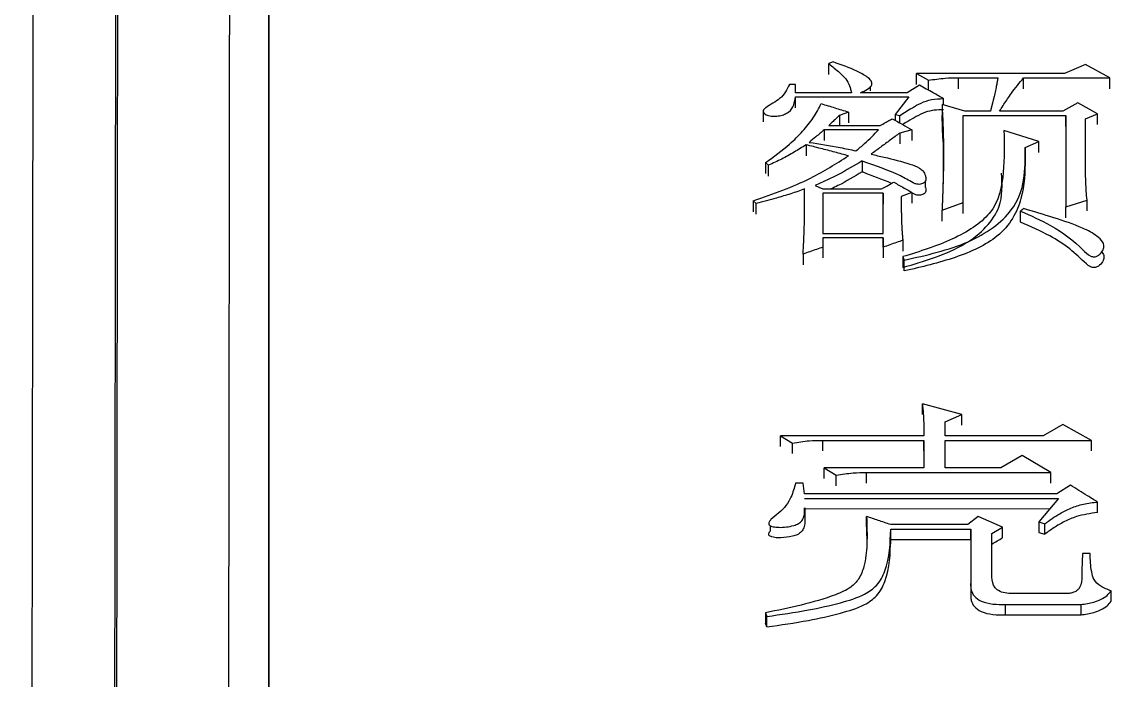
# Model space of a CAD drawing. Header units: millimetres. Extents: x 2251 to 4395, y 932 to 2449.
# Drawn here: x 2732.99 to 2740.79, y 2270.2 to 2274.92 of the extents above; entities that cross this region are included whole.
import ezdxf

# ---------------------------------------------------------------- set-up
doc = ezdxf.new("R2010")
doc.units = ezdxf.units.MM

msp = doc.modelspace()

# ---------------------------------------------------------------- linework, layer by layer
at = {"color": 7, "linetype": 'Continuous', "lineweight": 25}
for p, q in [((2738.7985, 2274.6297), (2738.766, 2274.6178)), ((2738.766, 2274.5389), (2738.766, 2274.6178)), ((2739.3934, 2274.5462), (2739.48, 2274.4985)), ((2740.4535, 2274.5462), (2739.3934, 2274.5462)), ((2739.3934, 2274.4674), (2739.3934, 2274.5462)), ((2740.605, 2274.6118), (2740.4535, 2274.5462)), ((2740.778, 2274.5164), (2740.605, 2274.6118)), ((2738.528, 2274.4686), (2738.4848, 2274.4686)), ((2738.528, 2274.4088), (2738.528, 2274.4686)), ((2739.0645, 2274.499), (2739.0645, 2274.5009)), ((2739.48, 2274.4267), (2739.48, 2274.4985)), ((2739.6963, 2274.5164), (2739.9776, 2274.5164)), ((2739.6963, 2274.4376), (2739.6963, 2274.5164)), ((2740.1615, 2274.5164), (2740.778, 2274.5164)), ((2740.778, 2274.4376), (2740.778, 2274.5164)), ((2738.9283, 2274.4088), (2738.528, 2274.4088)), ((2739.3285, 2274.4087), (2738.9932, 2274.4088)), ((2739.0645, 2274.4217), (2739.0645, 2274.4566)), ((2739.4151, 2274.4626), (2739.3285, 2274.4087)), ((2738.528, 2274.3002), (2738.528, 2274.3788)), ((2739.3393, 2274.3788), (2739.242, 2274.2527)), ((2739.5773, 2274.3248), (2739.5773, 2274.2458)), ((2739.7396, 2274.2768), (2739.5773, 2274.3248)), ((2739.5882, 2274.3216), (2739.5882, 2274.3668)), ((2740.5509, 2274.3368), (2740.4427, 2274.2767)), ((2740.6915, 2274.2587), (2740.5509, 2274.3368)), ((2738.297, 2274.2789), (2738.297, 2274.1999)), ((2738.8417, 2274.2467), (2738.8417, 2274.1744)), ((2738.9067, 2274.2708), (2738.9067, 2274.1923)), ((2739.242, 2274.2527), (2739.242, 2274.2106)), ((2739.242, 2274.2527), (2739.2745, 2274.2467)), ((2739.5827, 2274.0809), (2739.5773, 2274.2458)), ((2739.7288, 2274.2467), (2740.4643, 2274.2467)), ((2739.7288, 2273.6219), (2739.7288, 2274.2467)), ((2739.9235, 2274.2767), (2739.7396, 2274.2768)), ((2740.4427, 2274.2767), (2739.9884, 2274.2767)), ((2740.4643, 2274.2467), (2740.4644, 2273.5913)), ((2740.4643, 2274.1682), (2740.4643, 2274.2467)), ((2740.605, 2274.2226), (2740.6915, 2274.2587)), ((2740.6915, 2274.1803), (2740.6915, 2274.2587)), ((2738.766, 2274.1744), (2739.1338, 2274.1744)), ((2740.605, 2273.8536), (2740.605, 2274.2226)), ((2739.123, 2274.1443), (2738.7336, 2274.1443)), ((2738.7336, 2274.1443), (2738.7336, 2274.066)), ((2739.2744, 2274.1202), (2739.2744, 2274.0419)), ((2739.361, 2274.1443), (2739.361, 2274.066)), ((2740.2696, 2274.0597), (2740.0208, 2274.1382)), ((2738.6038, 2274.0356), (2738.6038, 2273.9574)), ((2740.1723, 2274.0174), (2740.2696, 2274.0597)), ((2740.1723, 2274.0174), (2740.1723, 2273.9392)), ((2740.2696, 2273.9815), (2740.2696, 2274.0597)), ((2738.3117, 2273.9083), (2738.3333, 2273.8901)), ((2738.3333, 2273.8121), (2738.3333, 2273.8901)), ((2739.4592, 2273.7311), (2739.4592, 2273.779)), ((2738.7228, 2273.7197), (2739.1446, 2273.7197)), ((2738.7228, 2273.6891), (2738.7228, 2273.4011)), ((2739.1555, 2273.6891), (2738.7228, 2273.6891)), ((2739.1555, 2273.4011), (2739.1555, 2273.6891)), ((2739.1555, 2273.6891), (2739.1555, 2273.6114)), ((2739.361, 2273.6952), (2739.361, 2273.6174)), ((2738.2251, 2273.6342), (2738.2468, 2273.6158)), ((2738.2251, 2273.6342), (2738.2251, 2273.5561)), ((2738.2468, 2273.5381), (2738.2468, 2273.6158)), ((2738.5929, 2273.6283), (2738.593, 2273.6414)), ((2739.1555, 2273.4011), (2739.1555, 2273.611)), ((2739.5773, 2273.5668), (2739.7288, 2273.6219)), ((2739.7288, 2273.5442), (2739.7288, 2273.6219)), ((2740.4644, 2273.5913), (2740.6158, 2273.6402)), ((2740.6158, 2273.5625), (2740.6158, 2273.6402)), ((2739.5773, 2273.4892), (2739.5773, 2273.5668)), ((2740.1398, 2273.4827), (2740.1398, 2273.5607)), ((2740.4644, 2273.5136), (2740.4644, 2273.5913)), ((2738.7228, 2273.4011), (2739.1555, 2273.4011)), ((2739.1555, 2273.3703), (2738.7228, 2273.3704)), ((2738.7228, 2273.3704), (2738.7228, 2273.3026)), ((2738.7228, 2273.3026), (2738.7228, 2273.2252)), ((2739.1555, 2273.3026), (2739.1555, 2273.3703)), ((2739.1555, 2273.3703), (2739.1555, 2273.2929)), ((2739.1555, 2273.3026), (2739.1555, 2273.2252)), ((2739.2961, 2273.3519), (2739.2961, 2273.2745)), ((2740.7217, 2273.3452), (2740.7217, 2273.3474)), ((2738.5821, 2273.2532), (2738.5821, 2273.1759)), ((2740.7217, 2273.2695), (2740.7217, 2273.2707)), ((2739.3069, 2273.1327), (2739.3069, 2273.21)), ((2739.718, 2272.1035), (2739.4367, 2272.1796)), ((2739.4367, 2272.1035), (2739.4367, 2272.1796)), ((2739.599, 2272.0526), (2739.718, 2272.1035)), ((2739.599, 2271.9508), (2739.599, 2272.0526)), ((2739.718, 2272.0275), (2739.718, 2272.1035)), ((2740.4427, 2272.0335), (2740.3021, 2271.9508)), ((2740.6483, 2271.9189), (2740.4427, 2272.0335)), ((2738.4199, 2271.9508), (2738.5064, 2271.8998)), ((2739.4475, 2271.9508), (2738.4199, 2271.9508)), ((2738.5064, 2271.824), (2738.5064, 2271.8998)), ((2738.7228, 2271.9189), (2739.4475, 2271.9189)), ((2738.7228, 2271.843), (2738.7228, 2271.9189)), ((2739.4475, 2271.9189), (2739.4475, 2271.7208)), ((2739.4475, 2271.8431), (2739.4475, 2271.9189)), ((2740.3021, 2271.9508), (2739.599, 2271.9508)), ((2739.599, 2271.9189), (2740.6483, 2271.9189)), ((2739.599, 2271.7208), (2739.599, 2271.9189)), ((2740.6483, 2271.8431), (2740.6483, 2271.9189)), ((2740.1507, 2271.8104), (2739.9992, 2271.7208)), ((2740.3562, 2271.6887), (2740.1507, 2271.8104)), ((2738.7336, 2271.7208), (2738.8201, 2271.6695)), ((2739.4475, 2271.7208), (2738.7336, 2271.7208)), ((2738.8201, 2271.594), (2738.8201, 2271.6695)), ((2739.0365, 2271.6132), (2739.0365, 2271.6887)), ((2739.0365, 2271.6887), (2740.3562, 2271.6887)), ((2739.9992, 2271.7208), (2739.599, 2271.7208)), ((2740.3562, 2271.6132), (2740.3562, 2271.6887)), ((2738.5822, 2271.6117), (2738.5281, 2271.6117)), ((2738.593, 2271.5346), (2738.5822, 2271.6117)), ((2740.4968, 2271.5988), (2740.3995, 2271.5346)), ((2740.3995, 2271.5346), (2738.593, 2271.5346)), ((2738.593, 2271.5024), (2740.4103, 2271.5024)), ((2740.4103, 2271.5024), (2740.2697, 2271.3346)), ((2740.3471, 2271.427), (2738.593, 2271.4271)), ((2738.5976, 2271.3593), (2738.5976, 2271.4351)), ((2740.6916, 2271.4013), (2740.6916, 2271.4766)), ((2738.3462, 2271.345), (2738.3462, 2271.3434)), ((2739.0365, 2271.2983), (2739.0365, 2271.3734)), ((2739.837, 2271.3734), (2739.7612, 2271.3153)), ((2740.01, 2271.2959), (2739.837, 2271.3734)), ((2738.3462, 2271.3075), (2738.3462, 2271.2694)), ((2739.0365, 2271.2983), (2739.0379, 2271.1669)), ((2739.2095, 2271.2079), (2739.2095, 2271.2829)), ((2739.2095, 2271.2829), (2739.7829, 2271.2829)), ((2739.7612, 2271.3153), (2739.2096, 2271.3153)), ((2739.7829, 2271.2829), (2739.7829, 2270.893)), ((2739.7829, 2271.2079), (2739.7829, 2271.2829)), ((2739.9343, 2271.2506), (2740.01, 2271.2959)), ((2740.01, 2271.2208), (2740.01, 2271.2959)), ((2740.2697, 2271.3346), (2740.3129, 2271.3217)), ((2740.2697, 2271.3346), (2740.2697, 2271.2595)), ((2740.3129, 2271.2466), (2740.3129, 2271.3217)), ((2739.2095, 2271.2079), (2739.7829, 2271.2079)), ((2739.2101, 2271.178), (2739.2101, 2271.2535)), ((2739.7829, 2271.2079), (2739.7829, 2270.8185)), ((2739.9343, 2270.9387), (2739.9343, 2271.2506)), ((2740.2697, 2271.2595), (2740.3129, 2271.2466)), ((2740.6375, 2271.1079), (2740.5834, 2271.1079)), ((2739.7829, 2270.8731), (2739.7829, 2270.893)), ((2739.7829, 2270.876), (2739.7829, 2270.8014)), ((2740.4644, 2270.8211), (2740.0966, 2270.8211)), ((2740.7889, 2270.7663), (2740.7889, 2270.8407)), ((2740.0317, 2270.7426), (2740.5726, 2270.7426)), ((2740.0317, 2270.6683), (2740.0317, 2270.7426)), ((2740.5726, 2270.6683), (2740.5726, 2270.7426)), ((2738.3117, 2270.6837), (2738.3225, 2270.6575)), ((2738.3225, 2270.5832), (2738.3225, 2270.6575)), ((2740.0317, 2270.6683), (2740.5726, 2270.6683)), ((2738.3225, 2270.5832), (2738.3117, 2270.6094))]:
    msp.add_line(p, q, dxfattribs=at)
at = {"color": 7, "linetype": 'Continuous', "lineweight": 25, "flags": 128}
for points in [[(2740.1615, 2274.4376), (2740.1615, 2274.4647), (2740.1615, 2274.4905), (2740.1615, 2274.5164)], [(2738.528, 2274.3788), (2738.9337, 2274.3788), (2739.3393, 2274.3788)], [(2738.9067, 2274.2708), (2738.8742, 2274.2587), (2738.8417, 2274.2467)], [(2739.361, 2274.1443), (2739.3177, 2274.1322), (2739.2744, 2274.1202)], [(2739.0041, 2273.9205), (2739.0041, 2273.8975), (2739.0041, 2273.8746), (2739.0041, 2273.842)], [(2738.3117, 2273.9083), (2738.3117, 2273.8797), (2738.3117, 2273.8548), (2738.3117, 2273.8303)], [(2738.6687, 2273.7441), (2738.6957, 2273.7319), (2738.7228, 2273.7197)], [(2739.361, 2273.6952), (2739.3231, 2273.68), (2739.2853, 2273.6647)], [(2740.1614, 2273.579), (2740.1506, 2273.5699), (2740.1398, 2273.5607)], [(2739.2961, 2273.2347), (2739.2961, 2273.2032), (2739.2961, 2273.1801), (2739.2961, 2273.1574)], [(2738.4199, 2271.875), (2738.4199, 2271.8939), (2738.4199, 2271.9128), (2738.4199, 2271.9508)], [(2738.7336, 2271.6452), (2738.7336, 2271.6641), (2738.7336, 2271.683), (2738.7336, 2271.7208)], [(2738.3117, 2270.6837), (2738.3117, 2270.6531), (2738.3117, 2270.6313), (2738.3117, 2270.6094)]]:
    msp.add_lwpolyline(points, dxfattribs=at)
at = {"color": 7, "linetype": 'Continuous', "lineweight": 25}
for points, knots in [([(2734.7543, 2289.4406), (2734.7543, 2289.3366), (2734.7544, 2288.8158), (2734.7544, 2287.4489), (2734.7545, 2285.289), (2734.7546, 2282.6706), (2734.7546, 2280.2081), (2734.7546, 2276.7002), (2734.7547, 2273.5573), (2734.7547, 2269.2422), (2734.7547, 2264.5551), (2734.7548, 2259.4229), (2734.7548, 2253.9994), (2734.7549, 2249.4407), (2734.7549, 2243.5182), (2734.755, 2238.6124), (2734.7551, 2231.9335), (2734.7552, 2227.6407), (2734.7552, 2224.6396)], [0, 0, 0, 0, 0.020124, 0.100733, 0.181328, 0.221587, 0.302184, 0.342442, 0.423039, 0.463298, 0.543894, 0.624491, 0.664749, 0.745346, 0.785604, 0.8662, 0.906458, 1, 1, 1, 1]), ([(2734.7548, 2258.3506), (2734.7548, 2259.5353), (2734.7548, 2261.7888), (2734.7547, 2265.8291), (2734.7547, 2269.5367), (2734.7546, 2273.7713), (2734.7546, 2276.8453), (2734.7546, 2280.2575), (2734.7545, 2283.2349), (2734.7545, 2285.5783), (2734.7544, 2287.5188), (2734.7543, 2288.2525), (2734.7543, 2288.7493)], [0, 0, 0, 0, 0.072858, 0.13859, 0.270184, 0.335916, 0.467513, 0.533245, 0.664841, 0.796434, 0.862166, 1, 1, 1, 1]), ([(2733.0857, 2288.4926), (2733.0858, 2288.5209), (2733.0861, 2288.6093), (2733.0848, 2287.623), (2733.0818, 2285.6101), (2733.0772, 2282.5474), (2733.072, 2279.1591), (2733.0669, 2275.8218), (2733.0622, 2272.7521), (2733.0567, 2269.1087), (2733.0501, 2264.838), (2733.0429, 2260.1922), (2733.0352, 2255.2454), (2733.027, 2250.0751), (2733.018, 2244.3908), (2733.0081, 2238.1937), (2732.9974, 2231.5099), (2732.9899, 2226.8192), (2732.986, 2224.4251)], [0, 0, 0, 0, 0.039342, 0.122943, 0.206183, 0.289063, 0.371582, 0.416612, 0.465601, 0.518547, 0.575452, 0.636313, 0.690059, 0.746552, 0.805793, 0.867782, 0.932518, 1, 1, 1, 1]), ([(2733.591, 2224.2896), (2733.5956, 2227.5888), (2733.6047, 2234.1873), (2733.6176, 2243.6174), (2733.6296, 2252.498), (2733.6406, 2260.6557), (2733.6503, 2267.956), (2733.6586, 2274.2738), (2733.6653, 2279.4959), (2733.6704, 2283.5524), (2733.6736, 2286.3004), (2733.675, 2287.7465), (2733.6747, 2287.7232), (2733.6745, 2287.7145)], [0, 0, 0, 0, 0.094309, 0.188619, 0.282928, 0.377238, 0.471547, 0.565857, 0.660166, 0.754475, 0.848785, 0.943094, 1, 1, 1, 1]), ([(2733.605, 2224.2409), (2733.6083, 2226.6265), (2733.6148, 2231.3332), (2733.624, 2238.0824), (2733.6327, 2244.425), (2733.6407, 2250.3201), (2733.648, 2255.7507), (2733.6557, 2261.4837), (2733.6634, 2267.2524), (2733.6706, 2272.7327), (2733.6764, 2277.1997), (2733.6809, 2280.7229), (2733.6842, 2283.3849), (2733.6864, 2285.2878), (2733.6877, 2286.5065), (2733.6883, 2287.2235), (2733.6881, 2287.2544), (2733.688, 2287.2691)], [0, 0, 0, 0, 0.06854, 0.13522, 0.200041, 0.263001, 0.324101, 0.38334, 0.468684, 0.549845, 0.626823, 0.699617, 0.768227, 0.832652, 0.892892, 0.948946, 1, 1, 1, 1]), ([(2734.4861, 2286.5153), (2734.4862, 2286.5273), (2734.4865, 2286.6396), (2734.4863, 2286.2869), (2734.4858, 2285.717), (2734.4852, 2285.1703), (2734.4845, 2284.4961), (2734.4835, 2283.688), (2734.4824, 2282.7481), (2734.4811, 2281.6765), (2734.479, 2279.967), (2734.4757, 2277.2808), (2734.4705, 2273.131), (2734.4638, 2267.9147), (2734.4564, 2262.3078), (2734.4488, 2256.6306), (2734.4414, 2251.1635), (2734.4332, 2245.1506), (2734.4242, 2238.603), (2734.4144, 2231.5602), (2734.4076, 2226.6178), (2734.4041, 2224.1038)], [0, 0, 0, 0, 0.008365, 0.077995, 0.107986, 0.138061, 0.168221, 0.198465, 0.228793, 0.259205, 0.289702, 0.358895, 0.433683, 0.514064, 0.600037, 0.66048, 0.723411, 0.788828, 0.856732, 0.927123, 1, 1, 1, 1]), ([(2738.9932, 2274.4088), (2739.0105, 2274.4163), (2739.0445, 2274.4311), (2739.0791, 2274.4624), (2739.072, 2274.4969), (2739.0315, 2274.5304), (2738.9427, 2274.5778), (2738.8558, 2274.609), (2738.7985, 2274.6297)], [0, 0, 0, 0, 0.121652, 0.238643, 0.329835, 0.425879, 0.621221, 1, 1, 1, 1]), ([(2738.766, 2274.6178), (2738.7925, 2274.5962), (2738.836, 2274.5608), (2738.8906, 2274.5088), (2738.9174, 2274.4595), (2738.9247, 2274.4256), (2738.9283, 2274.4088)], [0, 0, 0, 0, 0.34464, 0.565757, 0.783533, 1, 1, 1, 1]), ([(2738.4848, 2274.4686), (2738.467, 2274.4323), (2738.4349, 2274.3665), (2738.3384, 2274.3215), (2738.2969, 2274.288), (2738.2962, 2274.2721), (2738.3045, 2274.26), (2738.317, 2274.251), (2738.3403, 2274.243), (2738.3739, 2274.2394), (2738.414, 2274.2429), (2738.4498, 2274.2535), (2738.493, 2274.2772), (2738.5184, 2274.3226), (2738.5248, 2274.3601), (2738.528, 2274.3788)], [0, 0, 0, 0, 0.230957, 0.41792, 0.453924, 0.487897, 0.511171, 0.535166, 0.56028, 0.61217, 0.662892, 0.713404, 0.762519, 0.88154, 1, 1, 1, 1]), ([(2739.48, 2274.4985), (2739.5197, 2274.5044), (2739.5909, 2274.515), (2739.664, 2274.516), (2739.6963, 2274.5164)], [0, 0, 0, 0, 0.558835, 1, 1, 1, 1]), ([(2739.9776, 2274.5164), (2739.9772, 2274.5146), (2739.9766, 2274.5111), (2739.9758, 2274.5067), (2739.9749, 2274.5023), (2739.9743, 2274.4988), (2739.9736, 2274.4953), (2739.973, 2274.4918), (2739.9723, 2274.4883), (2739.9715, 2274.4839), (2739.9708, 2274.4804), (2739.97, 2274.476), (2739.9691, 2274.4717), (2739.9681, 2274.4664), (2739.9671, 2274.4611), (2739.966, 2274.4559), (2739.965, 2274.4506), (2739.9628, 2274.4401), (2739.9581, 2274.4173), (2739.9529, 2274.3945), (2739.9488, 2274.3769), (2739.9471, 2274.3699), (2739.9454, 2274.3629), (2739.9432, 2274.3542), (2739.9415, 2274.3472), (2739.9397, 2274.3401), (2739.9384, 2274.3349), (2739.9373, 2274.3305), (2739.9362, 2274.3261), (2739.9353, 2274.3226), (2739.9344, 2274.3191), (2739.9335, 2274.3156), (2739.9326, 2274.3121), (2739.9315, 2274.3077), (2739.9306, 2274.3042), (2739.9294, 2274.2998), (2739.9285, 2274.2963), (2739.9276, 2274.2928), (2739.9267, 2274.2893), (2739.9258, 2274.2858), (2739.9247, 2274.2813), (2739.924, 2274.2786), (2739.9235, 2274.2767)], [0, 0, 0, 0, 0.021952, 0.043903, 0.054879, 0.07683, 0.087806, 0.098782, 0.120733, 0.131709, 0.15366, 0.164636, 0.186587, 0.208539, 0.23049, 0.252442, 0.274393, 0.296345, 0.384151, 0.559767, 0.581718, 0.603669, 0.647572, 0.669524, 0.713427, 0.735378, 0.75733, 0.779281, 0.790257, 0.812208, 0.823184, 0.83416, 0.856111, 0.867087, 0.889038, 0.900014, 0.921965, 0.932941, 0.943917, 0.965868, 0.976844, 1, 1, 1, 1]), ([(2739.9884, 2274.2767), (2740.0056, 2274.3032), (2740.025, 2274.333), (2740.0538, 2274.3757), (2740.0908, 2274.4302), (2740.1313, 2274.4796), (2740.1615, 2274.5164)], [0, 0, 0, 0, 0.325176, 0.365823, 0.528414, 1, 1, 1, 1]), ([(2739.5881, 2274.3668), (2739.5632, 2274.3806), (2739.5219, 2274.4035), (2739.4642, 2274.4355), (2739.4314, 2274.4536), (2739.4151, 2274.4626)], [0, 0, 0, 0, 0.432628, 0.716314, 1, 1, 1, 1]), ([(2738.3117, 2273.9083), (2738.3722, 2273.9514), (2738.4715, 2274.0219), (2738.5794, 2274.1327), (2738.6598, 2274.2288), (2738.6946, 2274.2969), (2738.7119, 2274.3308)], [0, 0, 0, 0, 0.34436, 0.564684, 0.783385, 1, 1, 1, 1]), ([(2738.7119, 2274.3308), (2738.7444, 2274.3208), (2738.8093, 2274.3008), (2738.8742, 2274.2808), (2738.9067, 2274.2708)], [0, 0, 0, 0, 0.5, 1, 1, 1, 1]), ([(2739.2745, 2274.2467), (2739.3043, 2274.2653), (2739.3537, 2274.296), (2739.4257, 2274.3371), (2739.5015, 2274.3635), (2739.559, 2274.3657), (2739.5881, 2274.3668)], [0, 0, 0, 0, 0.3343851, 0.5522025, 0.7732716, 1, 1, 1, 1]), ([(2739.5773, 2274.3248), (2739.5799, 2274.2685), (2739.5851, 2274.156), (2739.5879, 2274.0287), (2739.5878, 2273.9559), (2739.5877, 2273.9382), (2739.5877, 2273.9329), (2739.5876, 2273.9275), (2739.5876, 2273.9222), (2739.5875, 2273.9169), (2739.5875, 2273.9098), (2739.5874, 2273.9027), (2739.5873, 2273.8956), (2739.5872, 2273.8902), (2739.5871, 2273.8849), (2739.587, 2273.8796), (2739.587, 2273.8742), (2739.5869, 2273.8689), (2739.5867, 2273.8618), (2739.5866, 2273.8547), (2739.5865, 2273.8476), (2739.5864, 2273.8422), (2739.5862, 2273.8369), (2739.5861, 2273.8316), (2739.586, 2273.8262), (2739.5859, 2273.8209), (2739.5858, 2273.8155), (2739.5856, 2273.8102), (2739.5854, 2273.8031), (2739.5853, 2273.7959), (2739.5851, 2273.7888), (2739.5849, 2273.7835), (2739.5848, 2273.7781), (2739.5846, 2273.7728), (2739.5845, 2273.7674), (2739.5843, 2273.7621), (2739.5841, 2273.755), (2739.5839, 2273.7478), (2739.5836, 2273.7407), (2739.5835, 2273.7353), (2739.5833, 2273.73), (2739.5831, 2273.7246), (2739.5829, 2273.7193), (2739.5828, 2273.7139), (2739.5826, 2273.7086), (2739.5824, 2273.7032), (2739.5822, 2273.6961), (2739.5819, 2273.6889), (2739.5817, 2273.6818), (2739.5815, 2273.6764), (2739.5813, 2273.6711), (2739.5811, 2273.6657), (2739.5809, 2273.6603), (2739.5807, 2273.655), (2739.5804, 2273.6478), (2739.5802, 2273.6407), (2739.5799, 2273.6335), (2739.5797, 2273.6282), (2739.5795, 2273.6228), (2739.5793, 2273.6174), (2739.5791, 2273.612), (2739.5789, 2273.6067), (2739.5787, 2273.6013), (2739.5784, 2273.5942), (2739.5781, 2273.587), (2739.5778, 2273.5798), (2739.5776, 2273.5737), (2739.5774, 2273.5694), (2739.5773, 2273.5668)], [0, 0, 0, 0, 0.22469, 0.449389, 0.505561, 0.512583, 0.519604, 0.526626, 0.533647, 0.540669, 0.547691, 0.561734, 0.568755, 0.575777, 0.582798, 0.58982, 0.596841, 0.603863, 0.610884, 0.624927, 0.631949, 0.638971, 0.645992, 0.653014, 0.660035, 0.667057, 0.674078, 0.6811, 0.688121, 0.702164, 0.709186, 0.716207, 0.723229, 0.730251, 0.737272, 0.744294, 0.751315, 0.765358, 0.77238, 0.779401, 0.786423, 0.793444, 0.800466, 0.807487, 0.814509, 0.821531, 0.828552, 0.842595, 0.849617, 0.856638, 0.86366, 0.870681, 0.877703, 0.884724, 0.891746, 0.905789, 0.912811, 0.919832, 0.926854, 0.933875, 0.940897, 0.947918, 0.95494, 0.961961, 0.976004, 0.983026, 0.990048, 1, 1, 1, 1]), ([(2738.8417, 2274.2467), (2738.8326, 2274.238), (2738.8155, 2274.2216), (2738.7902, 2274.1975), (2738.7741, 2274.1821), (2738.766, 2274.1744)], [0, 0, 0, 0, 0.361282, 0.680641, 1, 1, 1, 1]), ([(2739.2745, 2274.1925), (2739.2745, 2274.1933), (2739.2745, 2274.2028), (2739.2745, 2274.2208), (2739.2745, 2274.2381), (2739.2745, 2274.2467)], [0, 0, 0, 0, 0.046124, 0.523062, 1, 1, 1, 1]), ([(2739.5881, 2274.2877), (2739.5658, 2274.287), (2739.5213, 2274.2854), (2739.452, 2274.2701), (2739.3923, 2274.239), (2739.3391, 2274.2084), (2739.3076, 2274.1886), (2739.2954, 2274.1808)], [0, 0, 0, 0, 0.190302, 0.378151, 0.615576, 0.850553, 1, 1, 1, 1]), ([(2739.1338, 2274.1744), (2739.1463, 2274.1814), (2739.167, 2274.1929), (2739.1958, 2274.209), (2739.2122, 2274.2181), (2739.2204, 2274.2226)], [0, 0, 0, 0, 0.432649, 0.716324, 1, 1, 1, 1]), ([(2739.2204, 2274.2226), (2739.2328, 2274.2157), (2739.2578, 2274.2018), (2739.3047, 2274.1757), (2739.3391, 2274.1565), (2739.361, 2274.1443)], [0, 0, 0, 0, 0.266242, 0.532485, 1, 1, 1, 1]), ([(2738.7336, 2274.1443), (2738.7238, 2274.1357), (2738.7041, 2274.1185), (2738.6685, 2274.0881), (2738.6417, 2274.0667), (2738.6254, 2274.0537)], [0, 0, 0, 0, 0.280921, 0.561854, 1, 1, 1, 1]), ([(2738.9607, 2273.9932), (2738.9816, 2274.01), (2739.0218, 2274.0425), (2739.0757, 2274.0931), (2739.1072, 2274.1272), (2739.123, 2274.1443)], [0, 0, 0, 0, 0.349925, 0.674457, 1, 1, 1, 1]), ([(2739.2744, 2274.1202), (2739.2522, 2274.1038), (2739.2068, 2274.0705), (2739.1383, 2274.0201), (2739.092, 2273.986), (2739.0689, 2273.9689)], [0, 0, 0, 0, 0.32488, 0.66244, 1, 1, 1, 1]), ([(2740.0208, 2274.1382), (2740.0224, 2274.0394), (2740.0256, 2273.842), (2739.9736, 2273.5481), (2739.6583, 2273.3464), (2739.4184, 2273.2724), (2739.2961, 2273.2347)], [0, 0, 0, 0, 0.273656, 0.546764, 0.768873, 1, 1, 1, 1]), ([(2739.5834, 2274.0831), (2739.5846, 2274.0317), (2739.5864, 2273.9568), (2739.5858, 2273.845), (2739.5848, 2273.7888), (2739.5839, 2273.7494), (2739.5836, 2273.7404), (2739.5835, 2273.7363)], [0, 0, 0, 0, 0.473463, 0.690195, 0.834332, 0.924078, 1, 1, 1, 1]), ([(2738.6038, 2274.0356), (2738.5752, 2274.0179), (2738.5187, 2273.9829), (2738.4302, 2273.9329), (2738.3657, 2273.9044), (2738.3333, 2273.8901)], [0, 0, 0, 0, 0.3384511, 0.6681197, 1, 1, 1, 1]), ([(2738.9066, 2273.9568), (2738.8745, 2273.9656), (2738.8084, 2273.9837), (2738.7075, 2274.01), (2738.6383, 2274.027), (2738.6038, 2274.0356)], [0, 0, 0, 0, 0.320379, 0.660141, 1, 1, 1, 1]), ([(2738.6254, 2274.0537), (2738.6995, 2274.0417), (2738.8122, 2274.0235), (2738.9228, 2274.0009), (2738.9607, 2273.9932)], [0, 0, 0, 0, 0.65698, 1, 1, 1, 1]), ([(2739.3069, 2273.21), (2739.4662, 2273.2455), (2739.7767, 2273.3148), (2740.1766, 2273.6029), (2740.1739, 2273.8613), (2740.1723, 2274.0174)], [0, 0, 0, 0, 0.294377, 0.573566, 1, 1, 1, 1]), ([(2738.2251, 2273.6342), (2738.3669, 2273.6842), (2738.6181, 2273.773), (2738.8191, 2273.901), (2738.9066, 2273.9568)], [0, 0, 0, 0, 0.56421, 1, 1, 1, 1]), ([(2739.0041, 2273.9205), (2738.9478, 2273.8868), (2738.8669, 2273.8384), (2738.7516, 2273.782), (2738.6963, 2273.7567), (2738.6687, 2273.7441)], [0, 0, 0, 0, 0.53234, 0.766047, 1, 1, 1, 1]), ([(2739.0689, 2273.9689), (2739.1003, 2273.9617), (2739.1944, 2273.9401), (2739.3125, 2273.9106), (2739.4074, 2273.8767), (2739.4461, 2273.8467), (2739.4573, 2273.8184), (2739.463, 2273.7937), (2739.4603, 2273.7771), (2739.4517, 2273.7656), (2739.4387, 2273.7577), (2739.4225, 2273.753), (2739.4056, 2273.7522), (2739.3868, 2273.7558), (2739.3452, 2273.7773), (2739.2335, 2273.8423), (2739.0995, 2273.8847), (2739.0069, 2273.9194), (2739.0041, 2273.9205)], [0, 0, 0, 0, 0.09118, 0.273688, 0.348082, 0.385671, 0.439079, 0.473308, 0.494951, 0.511315, 0.527714, 0.54364, 0.558961, 0.57304, 0.596062, 0.704689, 0.991099, 1, 1, 1, 1]), ([(2740.1723, 2273.9388), (2740.1706, 2273.8432), (2740.1671, 2273.6518), (2740.0227, 2273.3778), (2739.6744, 2273.2176), (2739.4307, 2273.1611), (2739.3069, 2273.1324)], [0, 0, 0, 0, 0.271412, 0.543735, 0.768302, 1, 1, 1, 1]), ([(2739.0041, 2273.842), (2738.9482, 2273.8081), (2738.8774, 2273.7651), (2738.7992, 2273.7275), (2738.7828, 2273.7197)], [0, 0, 0, 0, 0.790335, 1, 1, 1, 1]), ([(2739.2155, 2273.7596), (2739.1482, 2273.7864), (2739.0782, 2273.8143), (2739.0069, 2273.841), (2739.0041, 2273.842)], [0, 0, 0, 0, 0.960262, 1, 1, 1, 1]), ([(2740.6158, 2273.6402), (2740.6139, 2273.6614), (2740.6102, 2273.7038), (2740.6063, 2273.775), (2740.6054, 2273.8248), (2740.605, 2273.8536)], [0, 0, 0, 0, 0.29749, 0.594994, 1, 1, 1, 1]), ([(2739.1446, 2273.7197), (2739.1571, 2273.7267), (2739.1778, 2273.7383), (2739.2066, 2273.7546), (2739.223, 2273.7638), (2739.2312, 2273.7684)], [0, 0, 0, 0, 0.432649, 0.716324, 1, 1, 1, 1]), ([(2739.2312, 2273.7684), (2739.2437, 2273.7614), (2739.2686, 2273.7473), (2739.3119, 2273.7229), (2739.3427, 2273.7056), (2739.361, 2273.6952)], [0, 0, 0, 0, 0.288429, 0.576858, 1, 1, 1, 1]), ([(2739.2961, 2273.1571), (2739.4545, 2273.2042), (2739.7618, 2273.2957), (2740.0196, 2273.5674), (2740.0081, 2273.7507), (2740.0029, 2273.8324)], [0, 0, 0, 0, 0.37073, 0.719298, 1, 1, 1, 1]), ([(2738.593, 2273.7197), (2738.56, 2273.7079), (2738.494, 2273.6843), (2738.3779, 2273.6503), (2738.2948, 2273.6284), (2738.2468, 2273.6158)], [0, 0, 0, 0, 0.296607, 0.593255, 1, 1, 1, 1]), ([(2738.5821, 2273.2532), (2738.5825, 2273.26), (2738.5832, 2273.2737), (2738.584, 2273.2907), (2738.5847, 2273.3043), (2738.5852, 2273.3145), (2738.5856, 2273.323), (2738.586, 2273.3315), (2738.5865, 2273.3434), (2738.5873, 2273.3604), (2738.588, 2273.3774), (2738.5887, 2273.3944), (2738.5892, 2273.408), (2738.5898, 2273.4249), (2738.5903, 2273.4385), (2738.5908, 2273.4555), (2738.5912, 2273.469), (2738.5915, 2273.4826), (2738.5918, 2273.4961), (2738.592, 2273.5097), (2738.5923, 2273.5266), (2738.5925, 2273.5385), (2738.5926, 2273.5503), (2738.5927, 2273.5571), (2738.5927, 2273.5655), (2738.5928, 2273.5723), (2738.5928, 2273.5791), (2738.5929, 2273.5858), (2738.5929, 2273.5926), (2738.593, 2273.601), (2738.593, 2273.6078), (2738.593, 2273.6162), (2738.593, 2273.623), (2738.593, 2273.6314), (2738.5931, 2273.6382), (2738.5931, 2273.6449), (2738.5931, 2273.6517), (2738.5931, 2273.6584), (2738.593, 2273.6669), (2738.593, 2273.6736), (2738.593, 2273.682), (2738.593, 2273.6879), (2738.593, 2273.693), (2738.593, 2273.6964), (2738.593, 2273.6997), (2738.593, 2273.7039), (2738.593, 2273.7073), (2738.593, 2273.7113), (2738.593, 2273.7152), (2738.593, 2273.7182), (2738.593, 2273.7197)], [0, 0, 0, 0, 0.043584, 0.087168, 0.10896, 0.130753, 0.152545, 0.163441, 0.185233, 0.228817, 0.272401, 0.294193, 0.337777, 0.35957, 0.403154, 0.424946, 0.46853, 0.490322, 0.512114, 0.555698, 0.577491, 0.621075, 0.631971, 0.653763, 0.664659, 0.686451, 0.697347, 0.708243, 0.730035, 0.740931, 0.762723, 0.773619, 0.795412, 0.806308, 0.8281, 0.838996, 0.849892, 0.871684, 0.88258, 0.904372, 0.915268, 0.93706, 0.942508, 0.947956, 0.958852, 0.9643, 0.975196, 0.980644, 0.990322, 1, 1, 1, 1]), ([(2739.4586, 2273.7307), (2739.4602, 2273.7246), (2739.463, 2273.7137), (2739.4603, 2273.6988), (2739.4518, 2273.6874), (2739.4387, 2273.6794), (2739.4226, 2273.6748), (2739.4056, 2273.6739), (2739.3868, 2273.6775), (2739.3732, 2273.6845), (2739.3639, 2273.6895), (2739.361, 2273.6911)], [0, 0, 0, 0, 0.167841, 0.302239, 0.404481, 0.506937, 0.606485, 0.702394, 0.790586, 0.934492, 1, 1, 1, 1]), ([(2739.2853, 2273.6647), (2739.2852, 2273.6301), (2739.2851, 2273.5934), (2739.2856, 2273.5544), (2739.2857, 2273.5479), (2739.2858, 2273.5414), (2739.2859, 2273.5349), (2739.286, 2273.5294), (2739.2861, 2273.524), (2739.2862, 2273.5197), (2739.2863, 2273.5143), (2739.2864, 2273.5088), (2739.2867, 2273.5002), (2739.287, 2273.4915), (2739.2873, 2273.4828), (2739.2875, 2273.4763), (2739.2878, 2273.4698), (2739.2882, 2273.4611), (2739.2885, 2273.4535), (2739.289, 2273.4459), (2739.2892, 2273.4416), (2739.2895, 2273.4361), (2739.2898, 2273.4307), (2739.2904, 2273.422), (2739.291, 2273.4133), (2739.2918, 2273.4025), (2739.2925, 2273.3938), (2739.2934, 2273.3829), (2739.2941, 2273.3742), (2739.2951, 2273.3631), (2739.2957, 2273.3564), (2739.2961, 2273.3519)], [0, 0, 0, 0, 0.332695, 0.353489, 0.374282, 0.395075, 0.415869, 0.436662, 0.447059, 0.467852, 0.478249, 0.499042, 0.519836, 0.561422, 0.582216, 0.603009, 0.623803, 0.644596, 0.686183, 0.69658, 0.717373, 0.72777, 0.748563, 0.769356, 0.810943, 0.831737, 0.873323, 0.894117, 0.935704, 0.956497, 1, 1, 1, 1]), ([(2740.1398, 2273.5607), (2740.2131, 2273.5282), (2740.3856, 2273.4519), (2740.541, 2273.3361), (2740.6201, 2273.2479), (2740.6528, 2273.2349), (2740.6642, 2273.2332), (2740.6757, 2273.2343), (2740.6899, 2273.2393), (2740.7099, 2273.2528), (2740.7293, 2273.2769), (2740.7401, 2273.3091), (2740.7265, 2273.3463), (2740.6769, 2273.3931), (2740.5598, 2273.4542), (2740.3771, 2273.5144), (2740.2335, 2273.5574), (2740.1614, 2273.579)], [0, 0, 0, 0, 0.163724, 0.385241, 0.440262, 0.448909, 0.455116, 0.461357, 0.469621, 0.484499, 0.514444, 0.547094, 0.577932, 0.622921, 0.7083, 0.85364, 1, 1, 1, 1]), ([(2740.721, 2273.2689), (2740.7223, 2273.2675), (2740.7317, 2273.2579), (2740.7384, 2273.2364), (2740.7327, 2273.2045), (2740.7138, 2273.1785), (2740.6918, 2273.1626), (2740.6768, 2273.157), (2740.6655, 2273.1555), (2740.653, 2273.1572), (2740.6324, 2273.1653), (2740.5775, 2273.2106), (2740.498, 2273.2927), (2740.3387, 2273.3947), (2740.211, 2273.4512), (2740.1398, 2273.4827)], [0, 0, 0, 0, 0.0081439, 0.0563346, 0.1046803, 0.1662939, 0.1954869, 0.2077623, 0.2201697, 0.2307685, 0.2471045, 0.2947124, 0.5105369, 0.7270456, 1, 1, 1, 1]), ([(2738.7228, 2273.3026), (2738.7081, 2273.2974), (2738.6773, 2273.2866), (2738.6304, 2273.2702), (2738.5982, 2273.2589), (2738.5821, 2273.2532)], [0, 0, 0, 0, 0.313727, 0.656864, 1, 1, 1, 1]), ([(2739.2961, 2273.3519), (2739.2814, 2273.3467), (2739.2506, 2273.3359), (2739.2037, 2273.3195), (2739.1715, 2273.3082), (2739.1555, 2273.3026)], [0, 0, 0, 0, 0.3137275, 0.6568637, 1, 1, 1, 1]), ([(2739.2961, 2273.2347), (2739.2979, 2273.2306), (2739.3015, 2273.2223), (2739.3051, 2273.2141), (2739.3069, 2273.21)], [0, 0, 0, 0, 0.4999878, 1, 1, 1, 1]), ([(2739.4367, 2272.1796), (2739.4389, 2272.1571), (2739.4431, 2272.1121), (2739.4466, 2272.0358), (2739.4472, 2271.982), (2739.4475, 2271.9508)], [0, 0, 0, 0, 0.296184, 0.592391, 1, 1, 1, 1]), ([(2738.5064, 2271.8998), (2738.5462, 2271.9061), (2738.6173, 2271.9175), (2738.6905, 2271.9185), (2738.7228, 2271.9189)], [0, 0, 0, 0, 0.558835, 1, 1, 1, 1]), ([(2738.8201, 2271.6695), (2738.8599, 2271.6759), (2738.931, 2271.6873), (2739.0042, 2271.6883), (2739.0365, 2271.6887)], [0, 0, 0, 0, 0.558835, 1, 1, 1, 1]), ([(2738.5281, 2271.6117), (2738.519, 2271.5785), (2738.4986, 2271.5034), (2738.4345, 2271.4136), (2738.3606, 2271.3635), (2738.3398, 2271.3368), (2738.3352, 2271.3248), (2738.3355, 2271.317), (2738.3406, 2271.3103), (2738.3507, 2271.3043), (2738.3732, 2271.2977), (2738.4304, 2271.2932), (2738.4952, 2271.3006), (2738.5505, 2271.3215), (2738.5771, 2271.3442), (2738.5945, 2271.383), (2738.5928, 2271.4142), (2738.5916, 2271.4347)], [0, 0, 0, 0, 0.170188, 0.383877, 0.484872, 0.518136, 0.532323, 0.54667, 0.556258, 0.568733, 0.591032, 0.636489, 0.757265, 0.800785, 0.844304, 0.897642, 1, 1, 1, 1]), ([(2740.6915, 2271.4766), (2740.6672, 2271.4919), (2740.6226, 2271.5199), (2740.5577, 2271.5607), (2740.5171, 2271.5861), (2740.4968, 2271.5988)], [0, 0, 0, 0, 0.375031, 0.687515, 1, 1, 1, 1]), ([(2740.3129, 2271.3217), (2740.3474, 2271.3464), (2740.4046, 2271.3873), (2740.4986, 2271.4344), (2740.5895, 2271.4663), (2740.6574, 2271.4731), (2740.6915, 2271.4766)], [0, 0, 0, 0, 0.333231, 0.552095, 0.774458, 1, 1, 1, 1]), ([(2739.0365, 2271.3734), (2739.0391, 2271.3065), (2739.0438, 2271.1869), (2739.027, 2271.0363), (2738.9901, 2270.9313), (2738.9219, 2270.8579), (2738.7002, 2270.7618), (2738.4841, 2270.7183), (2738.3117, 2270.6837)], [0, 0, 0, 0, 0.2081878, 0.3720191, 0.4668119, 0.5383008, 0.6316627, 1, 1, 1, 1]), ([(2738.5946, 2271.3593), (2738.5953, 2271.3498), (2738.5968, 2271.3273), (2738.5891, 2271.2953), (2738.5733, 2271.2639), (2738.5434, 2271.2422), (2738.4915, 2271.2269), (2738.4365, 2271.22), (2738.3864, 2271.2209), (2738.3607, 2271.226), (2738.347, 2271.2311), (2738.3389, 2271.2368), (2738.3352, 2271.2432), (2738.3358, 2271.2527), (2738.3395, 2271.2619), (2738.3455, 2271.2673), (2738.3473, 2271.269)], [0, 0, 0, 0, 0.095266, 0.223884, 0.321828, 0.420683, 0.505255, 0.691393, 0.784602, 0.831831, 0.866417, 0.887089, 0.907953, 0.933031, 0.980131, 1, 1, 1, 1]), ([(2739.2096, 2271.3153), (2739.1946, 2271.3203), (2739.1646, 2271.3304), (2739.1069, 2271.3498), (2739.0642, 2271.3641), (2739.0365, 2271.3734)], [0, 0, 0, 0, 0.2600044, 0.5200088, 1, 1, 1, 1]), ([(2740.6915, 2271.4013), (2740.6392, 2271.3944), (2740.5536, 2271.383), (2740.4543, 2271.3377), (2740.3789, 2271.2951), (2740.3348, 2271.2627), (2740.3129, 2271.2466)], [0, 0, 0, 0, 0.3464836, 0.5669547, 0.7845718, 1, 1, 1, 1]), ([(2738.3225, 2270.6575), (2738.4225, 2270.6713), (2738.6019, 2270.696), (2738.8352, 2270.7498), (2739.01, 2270.8014), (2739.1228, 2270.8836), (2739.2028, 2271.0445), (2739.2067, 2271.1822), (2739.2095, 2271.2829)], [0, 0, 0, 0, 0.205, 0.367779, 0.497733, 0.583522, 0.695132, 1, 1, 1, 1]), ([(2738.3225, 2270.5832), (2738.4225, 2270.597), (2738.6019, 2270.6217), (2738.8352, 2270.6755), (2739.01, 2270.727), (2739.1229, 2270.809), (2739.2028, 2270.9698), (2739.2067, 2271.1072), (2739.2095, 2271.2079)], [0, 0, 0, 0, 0.205133, 0.367965, 0.498041, 0.58382, 0.695352, 1, 1, 1, 1]), ([(2739.9343, 2271.1755), (2739.9469, 2271.1831), (2739.9722, 2271.1982), (2739.9974, 2271.2133), (2740.01, 2271.2208)], [0, 0, 0, 0, 0.499999, 1, 1, 1, 1]), ([(2740.5834, 2271.1079), (2740.5811, 2271.0547), (2740.5777, 2270.9739), (2740.5776, 2270.8822), (2740.5477, 2270.8439), (2740.5236, 2270.8295), (2740.4942, 2270.8222), (2740.4744, 2270.8215), (2740.4644, 2270.8211)], [0, 0, 0, 0, 0.492006, 0.747357, 0.812482, 0.879737, 0.939347, 1, 1, 1, 1]), ([(2740.7889, 2270.8407), (2740.7622, 2270.8503), (2740.71, 2270.869), (2740.6614, 2270.9201), (2740.6418, 2271.0015), (2740.6392, 2271.064), (2740.6375, 2271.1079)], [0, 0, 0, 0, 0.195659, 0.382955, 0.567145, 1, 1, 1, 1]), ([(2739.7829, 2270.893), (2739.7829, 2270.8775), (2739.7828, 2270.8464), (2739.8048, 2270.8004), (2739.8596, 2270.7615), (2739.9417, 2270.7429), (2740.0015, 2270.7427), (2740.0317, 2270.7426)], [0, 0, 0, 0, 0.177785, 0.356958, 0.541697, 0.768829, 1, 1, 1, 1]), ([(2740.0966, 2270.8211), (2740.0782, 2270.821), (2740.0419, 2270.8208), (2739.9906, 2270.8344), (2739.9402, 2270.8732), (2739.9367, 2270.9119), (2739.9343, 2270.9387)], [0, 0, 0, 0, 0.19814, 0.3923, 0.578456, 1, 1, 1, 1]), ([(2739.7842, 2270.8015), (2739.7843, 2270.7917), (2739.7847, 2270.7664), (2739.8051, 2270.7259), (2739.8595, 2270.6871), (2739.9418, 2270.6686), (2740.0015, 2270.6684), (2740.0317, 2270.6683)], [0, 0, 0, 0, 0.120477, 0.312003, 0.509571, 0.752605, 1, 1, 1, 1]), ([(2740.5726, 2270.7426), (2740.6036, 2270.7475), (2740.6543, 2270.7554), (2740.7168, 2270.7794), (2740.7611, 2270.8064), (2740.7797, 2270.8294), (2740.7889, 2270.8407)], [0, 0, 0, 0, 0.349141, 0.571236, 0.788179, 1, 1, 1, 1]), ([(2740.5726, 2270.6683), (2740.6036, 2270.6731), (2740.6543, 2270.6811), (2740.7168, 2270.705), (2740.7611, 2270.732), (2740.7797, 2270.7549), (2740.7889, 2270.7663)], [0, 0, 0, 0, 0.349259, 0.57138, 0.788286, 1, 1, 1, 1])]:
    msp.add_open_spline(points, degree=3, knots=knots, dxfattribs=at)

doc.saveas('drawing.dxf')
